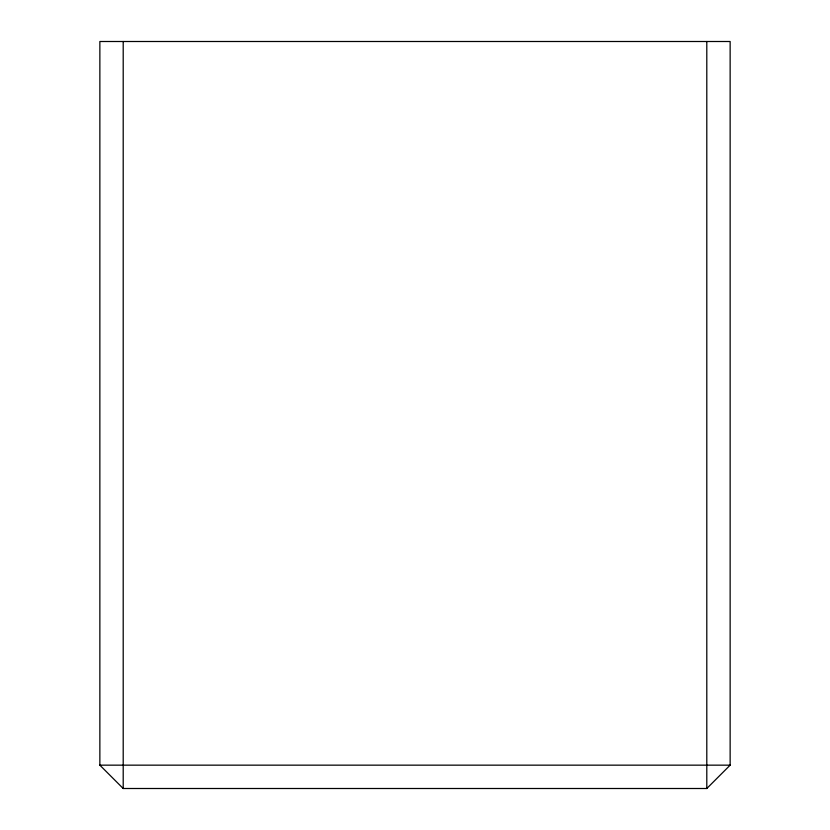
<?xml version="1.0" encoding="UTF-8"?>
<svg xmlns="http://www.w3.org/2000/svg" width="830" height="830" viewBox="0 0 830 830"><rect width="100%" height="100%" fill="white"/><g stroke="black" fill="none" stroke-linecap="round" stroke-linejoin="round"><path stroke-width="1.25" d="M706.797 788.5L730.141 765.156L730.141 41.5L99.859 41.5L99.859 765.156L123.203 788.5L706.797 788.5L706.797 41.5M99.859 765.156L730.141 765.156M123.203 41.5L123.203 788.5"/></g></svg>
